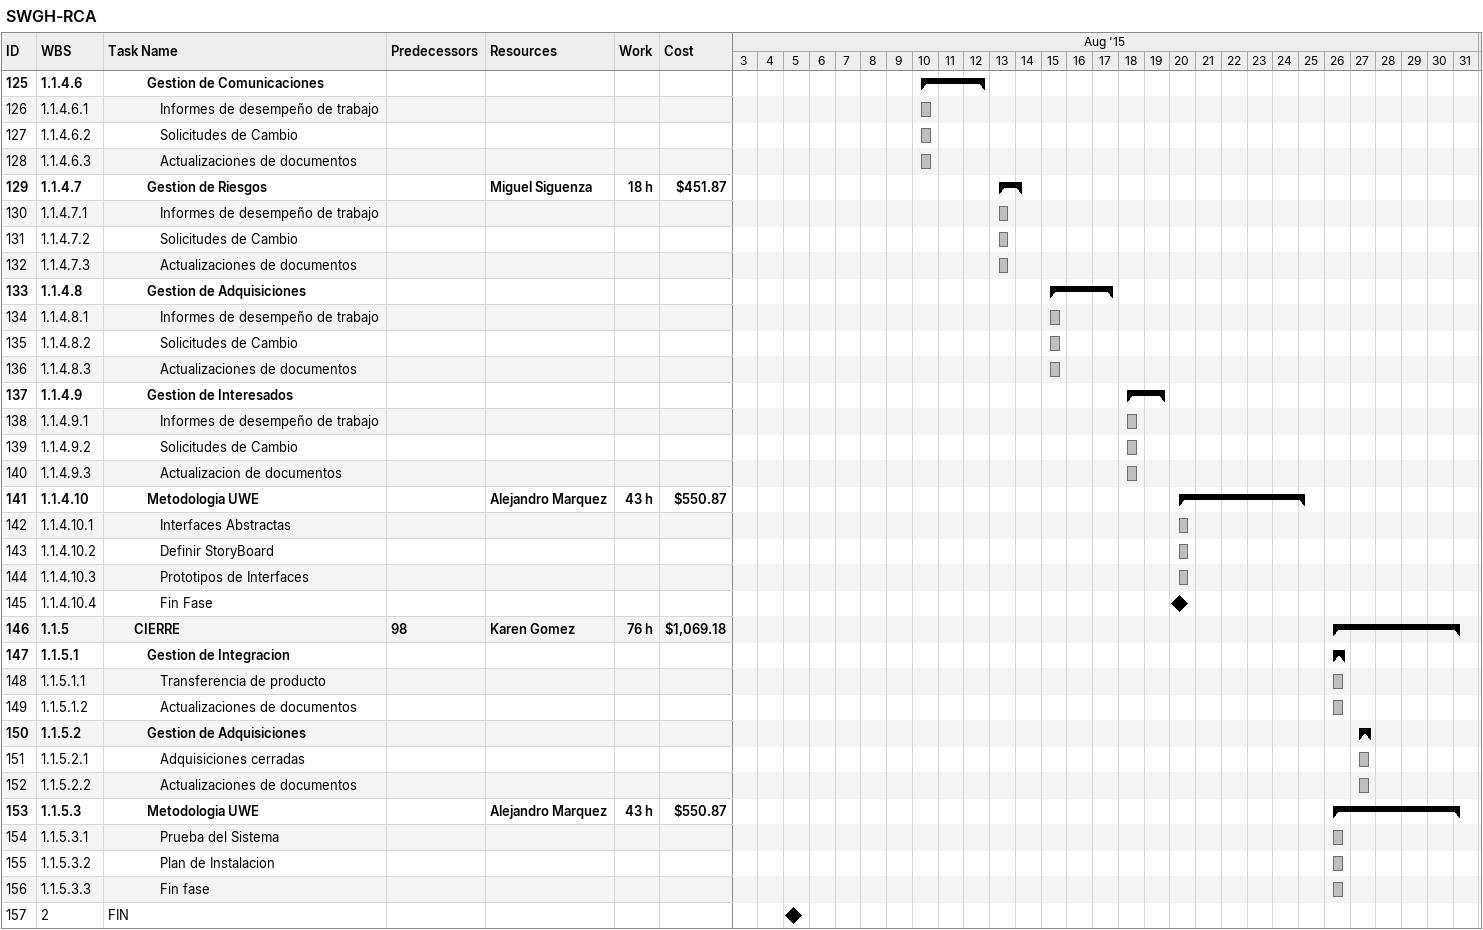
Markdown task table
SWGH-RCA

| ID | WBS | Task | Start | Finish | Predecessors | Resources | Work (h) | Cost ($) |
|---|---|---|---|---|---|---|---|---|
| 125 | 1.1.4.6 | **Gestion de Comunicaciones** | 2015-08-10 | 2015-08-12 |  |  |  |  |
| 126 | 1.1.4.6.1 | Informes de desempeño de trabajo | 2015-08-10 | 2015-08-10 |  |  |  |  |
| 127 | 1.1.4.6.2 | Solicitudes de Cambio | 2015-08-10 | 2015-08-10 |  |  |  |  |
| 128 | 1.1.4.6.3 | Actualizaciones de documentos | 2015-08-10 | 2015-08-10 |  |  |  |  |
| 129 | 1.1.4.7 | **Gestion de Riesgos** | 2015-08-13 | 2015-08-14 |  | Miguel Siguenza | 18 | 451.87 |
| 130 | 1.1.4.7.1 | Informes de desempeño de trabajo | 2015-08-13 | 2015-08-13 |  |  |  |  |
| 131 | 1.1.4.7.2 | Solicitudes de Cambio | 2015-08-13 | 2015-08-13 |  |  |  |  |
| 132 | 1.1.4.7.3 | Actualizaciones de documentos | 2015-08-13 | 2015-08-13 |  |  |  |  |
| 133 | 1.1.4.8 | **Gestion de Adquisiciones** | 2015-08-15 | 2015-08-17 |  |  |  |  |
| 134 | 1.1.4.8.1 | Informes de desempeño de trabajo | 2015-08-15 | 2015-08-15 |  |  |  |  |
| 135 | 1.1.4.8.2 | Solicitudes de Cambio | 2015-08-15 | 2015-08-15 |  |  |  |  |
| 136 | 1.1.4.8.3 | Actualizaciones de documentos | 2015-08-15 | 2015-08-15 |  |  |  |  |
| 137 | 1.1.4.9 | **Gestion de Interesados** | 2015-08-18 | 2015-08-19 |  |  |  |  |
| 138 | 1.1.4.9.1 | Informes de desempeño de trabajo | 2015-08-18 | 2015-08-18 |  |  |  |  |
| 139 | 1.1.4.9.2 | Solicitudes de Cambio | 2015-08-18 | 2015-08-18 |  |  |  |  |
| 140 | 1.1.4.9.3 | Actualizacion de documentos | 2015-08-18 | 2015-08-18 |  |  |  |  |
| 141 | 1.1.4.10 | **Metodologia UWE** | 2015-08-20 | 2015-08-25 |  | Alejandro Marquez | 43 | 550.87 |
| 142 | 1.1.4.10.1 | Interfaces Abstractas | 2015-08-20 | 2015-08-20 |  |  |  |  |
| 143 | 1.1.4.10.2 | Definir StoryBoard | 2015-08-20 | 2015-08-20 |  |  |  |  |
| 144 | 1.1.4.10.3 | Prototipos de Interfaces | 2015-08-20 | 2015-08-20 |  |  |  |  |
| 145 | 1.1.4.10.4 | Fin Fase (milestone) | 2015-08-20 | 2015-08-20 |  |  |  |  |
| 146 | 1.1.5 | **CIERRE** | 2015-08-26 | 2015-08-31 | 98 | Karen Gomez | 76 | 1069.18 |
| 147 | 1.1.5.1 | **Gestion de Integracion** | 2015-08-26 | 2015-08-26 |  |  |  |  |
| 148 | 1.1.5.1.1 | Transferencia de producto | 2015-08-26 | 2015-08-26 |  |  |  |  |
| 149 | 1.1.5.1.2 | Actualizaciones de documentos | 2015-08-26 | 2015-08-26 |  |  |  |  |
| 150 | 1.1.5.2 | **Gestion de Adquisiciones** | 2015-08-27 | 2015-08-27 |  |  |  |  |
| 151 | 1.1.5.2.1 | Adquisiciones cerradas | 2015-08-27 | 2015-08-27 |  |  |  |  |
| 152 | 1.1.5.2.2 | Actualizaciones de documentos | 2015-08-27 | 2015-08-27 |  |  |  |  |
| 153 | 1.1.5.3 | **Metodologia UWE** | 2015-08-26 | 2015-08-31 |  | Alejandro Marquez | 43 | 550.87 |
| 154 | 1.1.5.3.1 | Prueba del Sistema | 2015-08-26 | 2015-08-26 |  |  |  |  |
| 155 | 1.1.5.3.2 | Plan de Instalacion | 2015-08-26 | 2015-08-26 |  |  |  |  |
| 156 | 1.1.5.3.3 | Fin fase | 2015-08-26 | 2015-08-26 |  |  |  |  |
| 157 | 2 | FIN (milestone) | 2015-08-05 | 2015-08-05 |  |  |  |  |
